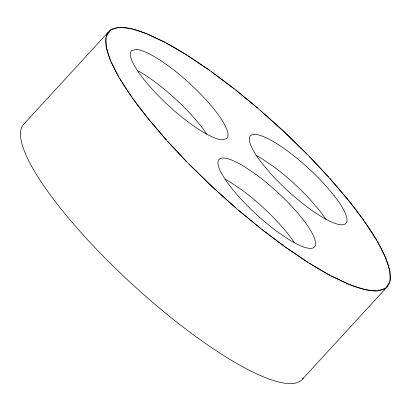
<?xml version="1.0" encoding="UTF-8"?>
<svg xmlns="http://www.w3.org/2000/svg" width="411" height="411" viewBox="0 0 411 411"><rect width="100%" height="100%" fill="white"/><g stroke="black" fill="none" stroke-linecap="round" stroke-linejoin="round"><path stroke-width="0.62" d="M118.471 27.424L112.871 28.657L110.323 30.116L106.12 36.805L105.637 40.941L106.233 47.214L110.651 61.023L119.247 77.813L131.756 97.073L137.772 105.339L147.801 118.219L166.887 140.603L188.438 163.557L211.804 186.373L235.585 207.75M377.617 290.844L383.216 289.606L385.765 288.147L389.967 281.458L390.45 277.322L389.854 271.049L385.431 257.245L377.257 241.175L363.756 220.378A188.885 44.619 42.5 0 0 348.287 200.049L329.201 177.66L307.649 154.706L284.284 131.89L260.502 110.518M106.238 36.62L106.865 34.545L108.319 32.079L110.323 30.116L118.707 27.342L123.66 27.393L131.022 28.58L146.891 33.779L165.027 42.359L187.277 55.331L210.566 71.031L234.994 89.408L257.836 108.196L284.284 131.89L306.991 154.068M389.849 281.648L389.222 283.718L387.768 286.184L302.681 378.921M23.232 124.816L108.319 32.079M387.768 286.184L385.765 288.147L377.38 290.921L372.428 290.87L365.066 289.688L349.196 284.484L330.249 275.478L308.81 262.932L285.522 247.232L261.848 229.425M119.555 27.296L130.611 28.539M365.477 289.729L376.533 290.967M131.51 28.739L138.861 30.794L146.486 33.645M364.572 289.524L357.226 287.469L349.602 284.618M147.513 34.072L165.027 42.359M348.574 284.191L331.06 275.909M188.181 55.901L209.805 70.517M286.282 247.751L307.906 262.362M211.197 71.504L234.239 88.838M285.522 247.232L261.093 228.86L236.268 208.367L211.804 186.373L189.096 164.2M235.822 90.091L257.836 108.196M260.261 228.172L238.252 210.067M309.447 156.545L328.481 176.894M186.64 161.718L167.606 141.374M329.792 178.348L347.798 199.469M166.296 139.915L148.289 118.794M348.287 200.049L363.756 220.378M132.332 97.885L147.272 117.525M377.257 241.175L380.761 247.494L385.153 256.69M118.825 77.088L115.321 70.769L110.934 61.573M385.549 257.599L388.087 264.273L389.715 270.623M110.538 60.664L108.001 53.995L106.372 47.64M389.859 271.399L390.116 280.759M105.971 37.504L106.228 46.864M303.328 377.992A188.885 44.619 42.5 0 1 132.81 284.756A188.885 44.619 42.5 0 1 25.235 122.853M364.552 221.534A173.735 41.038 42.5 0 1 376.615 240.111M166.219 43.011A173.735 41.038 42.5 0 1 186.897 55.11M131.535 96.729A173.735 41.038 42.5 0 1 119.473 78.152M329.869 275.252A173.735 41.038 42.5 0 1 309.19 263.153M137.156 70.368A64.758 15.299 42.5 0 1 206.707 134.037M256.089 155.312A64.758 15.299 42.5 0 1 261.257 158.281L273.217 166.347A64.758 15.299 42.5 0 1 310.043 199.453L319.845 210.946A64.758 15.299 42.5 0 1 325.959 219.407M225.002 179.068A64.758 15.299 42.5 0 1 229.595 181.708L241.524 189.712A64.758 15.299 42.5 0 1 294.41 242.757M136.637 49.464L131.885 50.45A64.758 15.299 42.5 0 0 160.989 98.399A64.758 15.299 42.5 0 0 221.729 139.781L226.482 138.8A64.758 15.299 42.5 0 0 197.378 90.846A64.758 15.299 42.5 0 0 136.637 49.464M255.709 174.259L243.774 166.25A64.758 15.299 42.5 0 0 221.082 172.507A64.758 15.299 42.5 0 0 277.857 232.107L289.786 240.116A64.758 15.299 42.5 0 0 312.483 233.859A64.758 15.299 42.5 0 0 255.709 174.259M334.025 195.492L324.228 183.994A64.758 15.299 42.5 0 0 260.631 135.553A64.758 15.299 42.5 0 0 262.305 163.691L272.108 175.184A64.758 15.299 42.5 0 0 335.7 223.625A64.758 15.299 42.5 0 0 334.025 195.492"/></g></svg>
